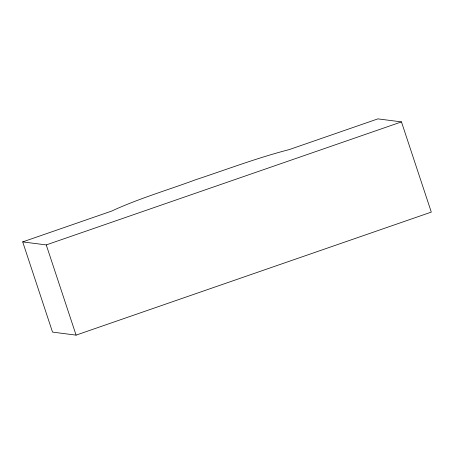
<?xml version="1.0" encoding="UTF-8"?>
<svg xmlns="http://www.w3.org/2000/svg" width="454" height="454" viewBox="0 0 454 454"><rect width="100%" height="100%" fill="white"/><g stroke="black" fill="none" stroke-linecap="round" stroke-linejoin="round"><path stroke-width="0.68" d="M22.7 241.897L111.502 211.138C138.566 198.574 167.549 190.158 195.538 179.773C226.637 169.512 257.373 157.788 289.107 149.633L377.91 118.874L401.467 121.899L431.3 212.103L76.09 335.126L52.533 332.101L22.7 241.897L46.257 244.916L401.467 121.899M46.257 244.916L76.09 335.126"/></g></svg>
